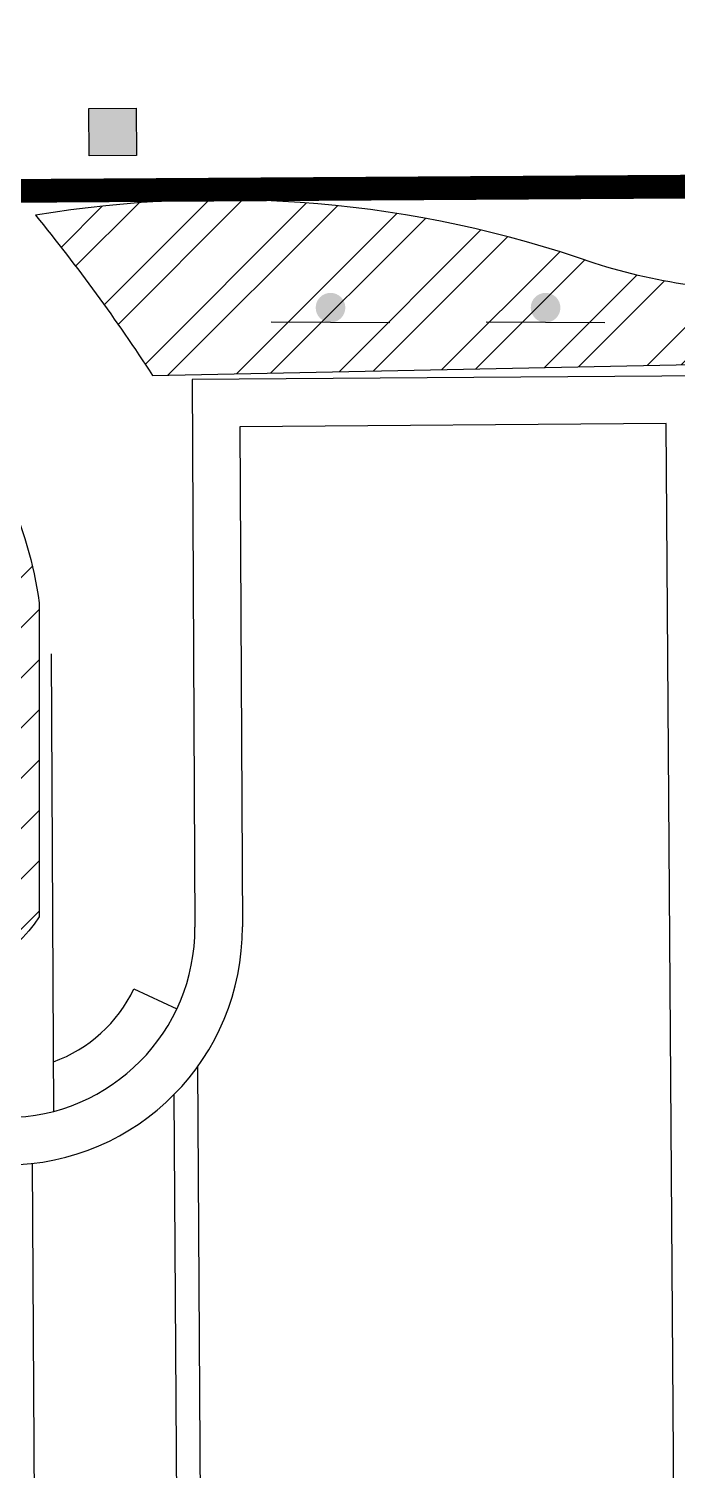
# Model space of a CAD drawing. Header units: feet. Extents: x 919634 to 928945, y 707022 to 708026.
# Drawn here: x 920959.4 to 920986.7, y 707492 to 707552.8 of the extents above; entities that cross this region are included whole.
import ezdxf

# ---------------------------------------------------------------- set-up
doc = ezdxf.new("R2010")
doc.units = ezdxf.units.FT
doc.header["$LTSCALE"] = 20
doc.header["$MEASUREMENT"] = 0
doc.linetypes.add('PHANTOM2', pattern=[1.25, 0.625, -0.125, 0.125, -0.125, 0.125, -0.125])
doc.layers.add('-u-site-propline', color=7, linetype='PHANTOM2', true_color=0xd10000)
for name, color, linetype in [('-u-site-xref', 7, 'Continuous'), ('LP-PATT-SHAR', 4, 'Continuous'), ('LP-SHAR-BRDR-CONT', 123, 'Continuous'), ('Site Plan$0$SP-PAVERS-BANDS', 251, 'Continuous'), ('Site Plan$0$SP-SIGNAGE', 4, 'Continuous')]:
    doc.layers.add(name, color=color, linetype=linetype)
for name, color, linetype, lineweight in [('Site Plan$0$SP-CURB', 3, 'Continuous', 25), ('Site Plan$0$SP-SIDEWALK', 2, 'Continuous', 25), ('Site Plan$0$SP-TRELLIS', 6, 'Continuous', 25)]:
    doc.layers.add(name, color=color, linetype=linetype, lineweight=lineweight)
doc.layers.get('-u-site-xref').off()

# ---------------------------------------------------------------- blocks, each defined once
blk = doc.blocks.new('Site Plan')
at = {"layer": 'Site Plan$0$SP-SIGNAGE'}
h = blk.add_hatch(color=256, dxfattribs=at)
edge = h.paths.add_edge_path()
edge.add_arc((920972.116, 707541.068), 0.625, 359.83436, 719.83436)
h = blk.add_hatch(color=256, dxfattribs=at)
edge = h.paths.add_edge_path()
edge.add_arc((920981.186, 707541.068), 0.625, 359.83436, 719.83436)
at = {"layer": 'Site Plan$0$SP-TRELLIS'}
h = blk.add_hatch(color=256, dxfattribs=at)
h.dxf.hatch_style = 1
h.paths.add_polyline_path([(920963.939, 707547.492), (920961.939, 707547.477), (920961.924, 707549.477), (920963.924, 707549.492)])
at = {"layer": 'Site Plan$0$SP-CURB'}
for p, q in [((920988.258, 707538.193), (920966.282, 707538.032)), ((920966.282, 707538.032), (920966.398, 707514.939)), ((920986.272, 707536.179), (920968.291, 707536.047)), ((920968.291, 707536.047), (920968.399, 707514.95)), ((920989.496, 707083.041), (920986.272, 707536.179))]:
    blk.add_line(p, q, dxfattribs=at)
for centre, radius, end in [((920958.398, 707514.898), 8, 0.29735), ((920958.399, 707514.898), 10, 0.30058)]:
    blk.add_arc(centre, radius, 270.37432, end, dxfattribs=at)
at = {"layer": 'Site Plan$0$SP-PAVERS-BANDS'}
for p, q in [((920966.501, 707509.036, 0), (920966.814, 707459.991)), ((920965.508, 707507.865, 0), (920965.77, 707466.947, 0)), ((920959.527, 707504.962, 0), (920959.704, 707477.254, 0))]:
    blk.add_line(p, q, dxfattribs=at)
at = {"layer": 'Site Plan$0$SP-SIDEWALK'}
for p, q in [((920960.34, 707526.462), (920960.437, 707507.162)), ((920963.824, 707512.336), (920965.632, 707511.482))]:
    blk.add_line(p, q, dxfattribs=at)
blk.add_arc((920958.398, 707514.898), 6, 289.76013, 334.7208, dxfattribs=at)
at = {"layer": 'Site Plan$0$SP-SIGNAGE'}
for p, q in [((920974.612, 707540.436), (920969.616, 707540.451)), ((920983.682, 707540.436), (920978.687, 707540.451))]:
    blk.add_line(p, q, dxfattribs=at)
at = {"layer": 'Site Plan$0$SP-TRELLIS'}
blk.add_lwpolyline([(920963.939, 707547.492), (920961.939, 707547.477), (920961.924, 707549.477), (920963.924, 707549.492)], close=True, dxfattribs=at)

msp = doc.modelspace()

# ---------------------------------------------------------------- block references
at = {"layer": '-u-site-xref'}
msp.add_blockref('Site Plan', (0, 0), dxfattribs=at)

# ---------------------------------------------------------------- next in the draw order: hatches: boundary and pattern name
at = {"layer": 'LP-PATT-SHAR'}
h = msp.add_hatch(dxfattribs=at)
h.set_pattern_fill('ANSI31', color=256, scale=12)
h.set_pattern_definition([(45, (920946.7572, 707511.0196), (-1.06066, 1.06066), [])])
edge = h.paths.add_edge_path()
edge.add_arc((920973.398, 707550.405), 21.785, 192.32341, 216.22134)
edge.add_arc((920942.363, 707526.118), 17.649, 8.13086, 40.29898, ccw=False)
edge.add_line((920959.834, 707528.614), (920959.834, 707515.375))
edge.add_arc((920955.344, 707518.218), 5.315, 137.2285, 327.6541, ccw=False)
edge.add_arc((920944.928, 707527.731), 8.791, 317.81586, 419.08783)
edge.add_arc((920951.649, 707540.293), 5.482, 85.12347, 246.28448, ccw=False)
h = msp.add_hatch(dxfattribs=at)
h.set_pattern_fill('ANSI32', color=256, scale=8)
h.set_pattern_definition([(45, (920966.488, 707536.622), (-2.12132, 2.12132), []), (45, (920967.902, 707536.622), (-2.12132, 2.12132), [])])
edge = h.paths.add_edge_path()
edge.add_line((920964.61, 707538.208), (920988.754, 707538.697))
edge.add_line((920988.754, 707538.697), (920988.769, 707536.622))
edge.add_line((920988.769, 707536.622), (921012.686, 707536.793))
edge.add_line((921012.686, 707536.793), (921012.649, 707540.503))
edge.add_arc((920995.779, 707439.911), 101.997, 80.47922, 92.18788)
edge.add_arc((920990.547, 707565.582), 23.786, 252.10623, 273.22413, ccw=False)
edge.add_arc((920967.535, 707498.199), 47.422, 70.6621, 99.54031)
edge.add_arc((920898.763, 707495.299), 78.595, 33.09056, 39.19347, ccw=False)

# ---------------------------------------------------------------- next in the draw order: linework, layer by layer
at = {"layer": '-u-site-propline', "const_width": 1}
msp.add_lwpolyline([(920947, 707545.92), (920946.201, 707600.835), (920548.473, 707598.249), (920114.576, 707595.417), (920115.105, 707522.895), (920102.967, 707404.748), (920105.543, 707051.813), (920991.697, 707057.367), (920991.473, 707093.125), (921085.439, 707093.799), (921082.202, 707546.78)], close=True, dxfattribs=at)
at = {"layer": 'LP-SHAR-BRDR-CONT'}
for points in [[(920952.115, 707545.756, 0.104654), (920955.823, 707537.533, -0.141289), (920959.834, 707528.614), (920959.834, 707515.375, -1.095385), (920951.442, 707521.828, 0.473082), (920949.444, 707535.274, -0.847769)], [(920964.61, 707538.208), (920988.754, 707538.697), (920988.769, 707536.622), (921012.686, 707536.793), (921012.649, 707540.503, 0.051133), (920991.885, 707541.833, -0.092406), (920983.238, 707542.946, 0.126676), (920959.675, 707544.966, -0.026635)]]:
    msp.add_lwpolyline(points, format="xyb", close=True, dxfattribs=at)

doc.saveas('drawing.dxf')
